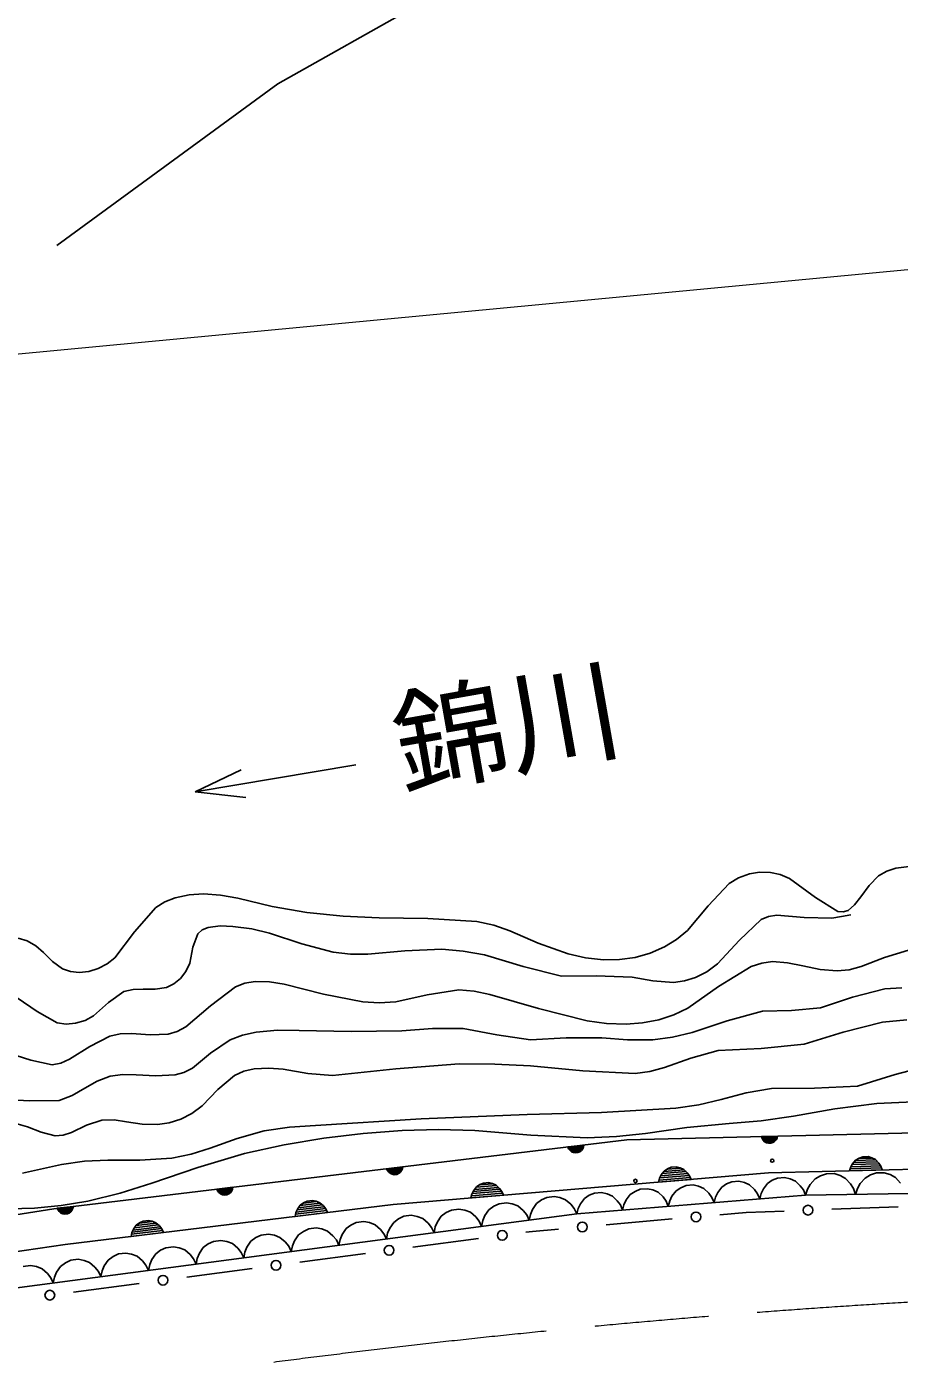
# Model space of a CAD drawing. Units: millimetres, scale not verified. Extents: x 40000 to 680000, y 20000 to 380000.
# Drawn here: x 399280 to 426056, y 277128 to 318020 of the extents above; entities that cross this region are included whole.
import ezdxf
from ezdxf.enums import TextEntityAlignment as Align

# ---------------------------------------------------------------- set-up
doc = ezdxf.new("R2010")
doc.units = ezdxf.units.MM
doc.header["$LTSCALE"] = 1000
doc.linetypes.add('CHAIN', pattern=[18.5, 12, -1.5, 3.5, -1.5])
for name, color, linetype, lineweight in [('M-BGD', 7, 'Continuous', 25), ('M-BMK', 2, 'CHAIN', 13), ('M-STR-HTXT', 7, 'Continuous', 13)]:
    doc.layers.add(name, color=color, linetype=linetype, lineweight=lineweight)
doc.styles.add('ＭＳ ゴシック', font='')
doc.styles.get('ＭＳ ゴシック').set_extended_font_data('MS Gothic')

msp = doc.modelspace()

# ---------------------------------------------------------------- linework, layer by layer
at = {"layer": 'M-BGD'}
for p, q in [((411312, 318700), (406982, 316270)), ((406982, 316270), (400205, 311301)), ((409384, 295367), (404452, 294545)), ((404452, 294545), (405862, 295214)), ((406003, 294367), (404452, 294545)), ((421125, 291898), (421456, 292023)), ((421456, 292023), (421769, 292076)), ((421769, 292076), (422103, 292069)), ((422103, 292069), (422394, 292007)), ((422394, 292007), (422688, 291879)), ((425420, 291965), (425670, 292110)), ((425670, 292110), (425944, 292199)), ((425944, 292199), (426441, 292258)), ((420187, 291044), (420838, 291727)), ((420838, 291727), (421125, 291898)), ((422688, 291879), (423479, 291302)), ((424875, 291319), (425129, 291668)), ((425129, 291668), (425420, 291965)), ((403241, 290992), (403521, 291165)), ((403521, 291165), (403839, 291290)), ((403839, 291290), (404265, 291378)), ((404265, 291378), (404705, 291407)), ((404705, 291407), (405228, 291371)), ((405228, 291371), (405759, 291274)), ((405759, 291274), (406811, 291025)), ((423479, 291302), (424168, 290873)), ((424682, 291070), (424875, 291319)), ((402589, 290241), (403241, 290992)), ((406811, 291025), (407874, 290836)), ((407874, 290836), (408987, 290728)), ((419556, 290287), (420187, 291044)), ((422044, 290721), (422298, 290759)), ((422298, 290759), (423137, 290685)), ((424168, 290873), (424330, 290857)), ((424280, 290713), (424572, 290766)), ((424330, 290857), (424482, 290903)), ((424482, 290903), (424682, 291070)), ((404669, 290307), (404854, 290381)), ((404854, 290381), (405218, 290427)), ((405218, 290427), (405609, 290413)), ((405609, 290413), (406188, 290334)), ((408987, 290728), (410101, 290680)), ((410101, 290680), (411594, 290654)), ((411594, 290654), (413093, 290568)), ((413093, 290568), (413611, 290450)), ((413611, 290450), (414109, 290276)), ((421153, 289995), (421820, 290629)), ((421820, 290629), (422044, 290721)), ((423137, 290685), (423984, 290670)), ((423984, 290670), (424280, 290713)), ((399024, 290050), (399298, 289970)), ((399298, 289970), (399558, 289818)), ((401985, 289451), (402589, 290241)), ((404384, 289777), (404529, 290189)), ((404529, 290189), (404669, 290307)), ((406188, 290334), (406730, 290200)), ((406730, 290200), (407720, 289875)), ((414109, 290276), (414977, 289897)), ((418854, 289785), (419220, 290010)), ((419220, 290010), (419556, 290287)), ((420477, 289260), (421153, 289995)), ((399558, 289818), (399793, 289609)), ((399793, 289609), (400069, 289337)), ((404283, 289285), (404384, 289777)), ((407720, 289875), (408689, 289620)), ((408689, 289620), (409214, 289561)), ((409214, 289561), (409751, 289562)), ((409751, 289562), (410883, 289666)), ((410883, 289666), (412016, 289709)), ((412016, 289709), (412673, 289657)), ((412673, 289657), (413331, 289543)), ((413331, 289543), (414509, 289181)), ((414977, 289897), (415891, 289566)), ((415891, 289566), (416428, 289449)), ((417950, 289460), (418408, 289593)), ((418408, 289593), (418854, 289785)), ((425598, 289462), (426338, 289685)), ((400069, 289337), (400380, 289115)), ((400380, 289115), (400624, 289028)), ((401189, 289027), (401478, 289116)), ((401478, 289116), (401751, 289260)), ((401751, 289260), (401985, 289451)), ((404162, 289025), (404283, 289285)), ((414509, 289181), (415688, 288884)), ((416428, 289449), (416982, 289389)), ((416982, 289389), (417471, 289394)), ((417471, 289394), (417950, 289460)), ((420151, 289023), (420477, 289260)), ((420512, 288564), (421512, 289185)), ((421512, 289185), (421832, 289289)), ((421832, 289289), (422160, 289332)), ((422160, 289332), (422619, 289299)), ((422619, 289299), (423096, 289203)), ((423096, 289203), (423626, 289094)), ((424521, 289084), (424882, 289181)), ((424882, 289181), (425598, 289462)), ((400624, 289028), (400888, 288998)), ((400888, 288998), (401189, 289027)), ((403793, 288646), (403996, 288812)), ((403996, 288812), (404162, 289025)), ((405975, 288666), (406291, 288717)), ((406291, 288717), (406734, 288707)), ((406734, 288707), (407185, 288635)), ((415688, 288884), (416758, 288900)), ((416758, 288900), (417861, 288855)), ((417861, 288855), (418494, 288743)), ((418494, 288743), (419122, 288694)), ((419122, 288694), (419466, 288739)), ((419466, 288739), (419802, 288845)), ((419802, 288845), (420151, 289023)), ((423626, 289094), (424152, 289047)), ((424152, 289047), (424521, 289084)), ((401795, 288076), (402267, 288415)), ((402267, 288415), (402547, 288480)), ((402547, 288480), (402851, 288487)), ((402851, 288487), (403221, 288483)), ((403221, 288483), (403570, 288539)), ((403570, 288539), (403793, 288646)), ((404916, 287978), (405689, 288559)), ((405689, 288559), (405975, 288666)), ((407185, 288635), (408384, 288334)), ((408384, 288334), (409592, 288093)), ((410609, 288097), (411571, 288309)), ((411571, 288309), (412538, 288462)), ((412538, 288462), (413011, 288425)), ((413011, 288425), (413494, 288326)), ((413494, 288326), (414982, 287893)), ((419566, 287906), (420512, 288564)), ((424620, 288238), (425606, 288500)), ((425606, 288500), (426134, 288532)), ((398986, 288221), (399598, 287801)), ((401336, 287665), (401795, 288076)), ((404163, 287334), (404916, 287978)), ((409592, 288093), (410101, 288065)), ((410101, 288065), (410609, 288097)), ((414982, 287893), (416478, 287520)), ((419132, 287699), (419566, 287906)), ((422747, 287829), (423636, 287913)), ((423636, 287913), (424620, 288238)), ((399598, 287801), (400213, 287450)), ((400781, 287439), (401072, 287524)), ((401072, 287524), (401336, 287665)), ((416478, 287520), (417069, 287435)), ((418177, 287449), (418676, 287548)), ((418676, 287548), (419132, 287699)), ((419695, 287158), (420776, 287514)), ((420776, 287514), (421860, 287807)), ((421860, 287807), (422747, 287829)), ((425537, 287472), (426281, 287544)), ((400213, 287450), (400493, 287414)), ((400493, 287414), (400781, 287439)), ((401836, 287047), (402151, 287115)), ((402151, 287115), (402493, 287123)), ((402493, 287123), (403069, 287082)), ((403069, 287082), (403624, 287102)), ((403624, 287102), (403898, 287187)), ((403898, 287187), (404163, 287334)), ((405521, 286935), (405904, 287080)), ((405904, 287080), (406321, 287171)), ((406321, 287171), (406972, 287225)), ((406972, 287225), (407641, 287220)), ((407641, 287220), (409235, 287186)), ((409235, 287186), (410794, 287213)), ((410794, 287213), (411734, 287279)), ((411734, 287279), (412677, 287284)), ((412677, 287284), (413702, 287081)), ((413702, 287081), (414742, 286937)), ((417069, 287435), (417670, 287410)), ((417670, 287410), (418177, 287449)), ((419093, 287011), (419695, 287158)), ((423137, 286794), (424331, 287163)), ((424331, 287163), (425537, 287472)), ((400597, 286339), (401219, 286730)), ((401219, 286730), (401836, 287047)), ((404925, 286523), (405521, 286935)), ((414742, 286937), (415829, 286995)), ((415829, 286995), (416923, 286991)), ((416923, 286991), (417712, 286928)), ((417712, 286928), (418495, 286927)), ((418495, 286927), (419093, 287011)), ((420492, 286608), (421820, 286671)), ((421820, 286671), (423137, 286794)), ((398733, 286519), (399411, 286305)), ((399411, 286305), (400064, 286164)), ((400333, 286220), (400597, 286339)), ((404365, 286061), (404925, 286523)), ((418848, 286081), (419659, 286374)), ((419659, 286374), (420492, 286608)), ((400064, 286164), (400333, 286220)), ((401839, 285814), (402234, 285868)), ((402234, 285868), (402644, 285862)), ((402644, 285862), (403239, 285830)), ((403239, 285830), (403835, 285858)), ((403835, 285858), (404107, 285930)), ((404107, 285930), (404365, 286061)), ((405148, 285407), (405654, 285841)), ((405654, 285841), (405941, 285967)), ((405941, 285967), (406256, 286039)), ((406256, 286039), (406709, 286064)), ((406709, 286064), (407155, 286028)), ((407155, 286028), (407910, 285901)), ((407910, 285901), (408668, 285834)), ((408668, 285834), (410612, 286043)), ((410612, 286043), (412554, 286191)), ((412554, 286191), (413649, 286190)), ((413649, 286190), (414743, 286130)), ((414743, 286130), (416343, 285984)), ((416343, 285984), (417949, 285900)), ((417949, 285900), (418399, 285960)), ((418399, 285960), (418848, 286081)), ((424775, 285508), (425932, 285872)), ((425932, 285872), (427117, 286181)), ((400673, 285222), (401062, 285444)), ((401062, 285444), (401444, 285660)), ((401444, 285660), (401839, 285814)), ((421357, 285302), (422131, 285441)), ((422131, 285441), (423455, 285445)), ((423455, 285445), (424775, 285508)), ((398455, 285108), (399372, 285056)), ((399372, 285056), (400280, 285066)), ((400280, 285066), (400673, 285222)), ((404664, 284908), (405148, 285407)), ((419901, 284937), (420592, 285103)), ((420592, 285103), (421357, 285302)), ((425360, 284978), (426493, 285029)), ((404014, 284499), (404353, 284676)), ((404353, 284676), (404664, 284908)), ((411385, 284505), (414637, 284644)), ((414637, 284644), (416917, 284707)), ((416917, 284707), (419202, 284831)), ((419202, 284831), (419901, 284937)), ((422804, 284594), (424075, 284815)), ((424075, 284815), (425360, 284978)), ((398952, 284368), (399307, 284265)), ((399307, 284265), (399730, 284094)), ((400655, 284093), (401114, 284310)), ((401114, 284310), (401591, 284469)), ((401591, 284469), (401964, 284475)), ((401964, 284475), (402343, 284420)), ((402343, 284420), (402820, 284347)), ((402820, 284347), (403293, 284336)), ((403293, 284336), (403655, 284386)), ((403655, 284386), (404014, 284499)), ((406570, 284138), (407347, 284251)), ((407347, 284251), (408144, 284306)), ((408144, 284306), (411385, 284505)), ((418265, 284056), (419539, 284239)), ((419539, 284239), (420831, 284364)), ((420831, 284364), (421815, 284448)), ((421815, 284448), (422804, 284594)), ((399730, 284094), (400153, 283987)), ((400112, 281751), (417695, 283861)), ((400153, 283987), (400404, 284009)), ((400404, 284009), (400655, 284093)), ((404914, 283612), (405736, 283905)), ((405736, 283905), (406570, 284138)), ((407178, 283709), (408401, 283913)), ((408401, 283913), (409600, 284062)), ((409600, 284062), (410805, 284151)), ((410805, 284151), (411915, 284181)), ((411915, 284181), (413034, 284150)), ((413034, 284150), (414753, 284008)), ((414753, 284008), (416476, 283926)), ((416476, 283926), (417373, 283961)), ((417373, 283961), (418265, 284056)), ((417695, 283861), (428376, 284125)), ((421822, 283963), (422321, 283975)), ((421842, 283906), (421822, 283963)), ((422310, 283944), (421835, 283932)), ((421873, 283858), (421842, 283906)), ((421848, 283901), (422298, 283912)), ((422280, 283881), (421869, 283870)), ((421923, 283804), (421873, 283858)), ((421892, 283840), (422256, 283849)), ((421979, 283776), (421923, 283804)), ((422227, 283817), (421924, 283809)), ((422228, 283812), (422174, 283780)), ((422275, 283868), (422228, 283812)), ((422303, 283917), (422275, 283868)), ((422321, 283975), (422303, 283917)), ((403736, 283301), (404325, 283425)), ((404325, 283425), (404914, 283612)), ((404532, 283019), (405967, 283446)), ((405967, 283446), (407178, 283709)), ((415883, 283644), (416379, 283703)), ((415909, 283589), (415883, 283644)), ((416371, 283671), (415899, 283614)), ((415944, 283544), (415909, 283589)), ((415915, 283585), (416362, 283638)), ((416347, 283605), (415939, 283556)), ((415999, 283495), (415944, 283544)), ((415965, 283528), (416326, 283571)), ((416057, 283472), (415999, 283495)), ((416300, 283536), (416000, 283500)), ((416118, 283460), (416057, 283472)), ((416062, 283476), (416247, 283498)), ((416195, 283470), (416118, 283460)), ((416251, 283495), (416195, 283470)), ((416302, 283532), (416251, 283495)), ((416344, 283592), (416302, 283532)), ((416366, 283644), (416344, 283592)), ((416379, 283703), (416366, 283644)), ((422038, 283758), (421979, 283776)), ((421984, 283779), (422170, 283784)), ((422115, 283760), (422038, 283758)), ((422174, 283780), (422115, 283760)), ((399158, 282836), (400346, 283104)), ((400346, 283104), (401056, 283204)), ((401056, 283204), (401774, 283243)), ((401774, 283243), (402756, 283242)), ((402756, 283242), (403736, 283301)), ((403122, 282537), (404532, 283019)), ((410324, 282977), (410821, 283036)), ((410350, 282922), (410324, 282977)), ((410812, 283004), (410340, 282947)), ((410808, 282977), (410785, 282925)), ((410821, 283036), (410808, 282977)), ((418941, 282973), (419055, 283020)), ((419320, 282997), (418949, 282966)), ((419055, 283020), (419209, 283033)), ((419209, 283033), (419329, 283006)), ((419329, 283006), (419444, 282955)), ((433972, 283157), (422046, 282850)), ((424528, 282914), (424565, 283030)), ((424551, 282977), (425501, 283001)), ((424565, 283030), (424620, 283129)), ((425474, 283063), (424575, 283040)), ((424610, 283104), (425433, 283125)), ((424620, 283129), (424714, 283241)), ((425386, 283186), (424659, 283167)), ((424714, 283241), (424823, 283304)), ((424717, 283231), (425322, 283247)), ((424823, 283304), (424939, 283345)), ((425203, 283306), (424831, 283297)), ((424939, 283345), (425094, 283349)), ((425094, 283349), (425213, 283314)), ((425213, 283314), (425324, 283257)), ((425324, 283257), (425425, 283150)), ((425425, 283150), (425487, 283054)), ((425487, 283054), (425527, 282940)), ((410385, 282877), (410350, 282922)), ((410356, 282917), (410803, 282971)), ((410788, 282938), (410380, 282889)), ((410440, 282828), (410385, 282877)), ((410406, 282860), (410767, 282904)), ((410498, 282805), (410440, 282828)), ((410741, 282869), (410441, 282833)), ((410559, 282793), (410498, 282805)), ((410503, 282809), (410688, 282831)), ((422046, 282850), (410530, 281883)), ((410636, 282802), (410559, 282793)), ((410692, 282828), (410636, 282802)), ((410743, 282864), (410692, 282828)), ((410785, 282925), (410743, 282864)), ((418669, 282566), (418699, 282684)), ((419665, 282650), (418669, 282566)), ((418689, 282631), (419635, 282710)), ((418699, 282684), (418748, 282786)), ((419605, 282771), (418708, 282695)), ((418740, 282761), (419560, 282829)), ((418748, 282786), (418836, 282904)), ((419510, 282888), (418785, 282827)), ((418836, 282904), (418941, 282973)), ((418840, 282894), (419442, 282945)), ((419444, 282955), (419550, 282854)), ((419550, 282854), (419618, 282762)), ((419618, 282762), (419665, 282650)), ((420915, 282576), (420754, 282510)), ((421133, 282594), (420915, 282576)), ((421302, 282555), (421133, 282594)), ((422158, 282625), (422010, 282528)), ((422318, 282691), (422158, 282625)), ((422536, 282709), (422318, 282691)), ((422705, 282670), (422536, 282709)), ((422866, 282598), (422705, 282670)), ((423016, 282455), (422866, 282598)), ((423469, 282668), (423322, 282496)), ((423637, 282762), (423469, 282668)), ((423816, 282823), (423637, 282762)), ((424054, 282826), (423816, 282823)), ((424236, 282772), (424054, 282826)), ((424406, 282682), (424236, 282772)), ((424558, 282515), (424406, 282682)), ((425527, 282940), (424528, 282914)), ((425005, 282691), (424858, 282520)), ((425173, 282786), (425005, 282691)), ((425352, 282846), (425173, 282786)), ((425590, 282850), (425352, 282846)), ((425772, 282795), (425590, 282850)), ((425942, 282705), (425772, 282795)), ((426094, 282539), (425942, 282705)), ((401159, 281985), (402149, 282232)), ((402149, 282232), (403122, 282537)), ((405115, 282351), (405611, 282411)), ((405140, 282297), (405115, 282351)), ((405603, 282379), (405131, 282322)), ((405176, 282252), (405140, 282297)), ((405147, 282292), (405594, 282346)), ((405579, 282313), (405171, 282264)), ((405231, 282203), (405176, 282252)), ((405197, 282235), (405558, 282279)), ((405289, 282180), (405231, 282203)), ((405532, 282244), (405232, 282208)), ((405350, 282168), (405289, 282180)), ((405294, 282184), (405479, 282206)), ((405427, 282177), (405350, 282168)), ((405483, 282203), (405427, 282177)), ((405534, 282239), (405483, 282203)), ((405576, 282300), (405534, 282239)), ((405598, 282352), (405576, 282300)), ((405611, 282411), (405598, 282352)), ((412911, 282083), (412941, 282201)), ((413907, 282167), (412911, 282083)), ((412930, 282147), (413877, 282227)), ((412941, 282201), (412990, 282303)), ((413847, 282287), (412950, 282212)), ((412982, 282277), (413802, 282346)), ((412990, 282303), (413078, 282421)), ((413752, 282404), (413027, 282344)), ((413078, 282421), (413183, 282490)), ((413081, 282411), (413684, 282462)), ((413183, 282490), (413297, 282537)), ((413562, 282514), (413191, 282483)), ((413297, 282537), (413451, 282550)), ((413451, 282550), (413571, 282522)), ((413571, 282522), (413686, 282472)), ((413686, 282472), (413792, 282370)), ((413792, 282370), (413860, 282278)), ((413860, 282278), (413907, 282167)), ((423177, 282168), (416160, 281593)), ((416544, 282165), (416397, 282068)), ((416705, 282231), (416544, 282165)), ((416922, 282249), (416705, 282231)), ((417092, 282210), (416922, 282249)), ((417253, 282138), (417092, 282210)), ((417800, 282183), (417676, 282018)), ((417948, 282280), (417800, 282183)), ((418108, 282346), (417948, 282280)), ((418326, 282364), (418108, 282346)), ((418495, 282325), (418326, 282364)), ((418656, 282253), (418495, 282325)), ((418806, 282110), (418656, 282253)), ((419204, 282298), (419079, 282132)), ((419351, 282395), (419204, 282298)), ((419512, 282461), (419351, 282395)), ((419729, 282479), (419512, 282461)), ((419898, 282440), (419729, 282479)), ((420060, 282368), (419898, 282440)), ((420209, 282225), (420060, 282368)), ((420305, 282095), (420209, 282225)), ((420483, 282247), (420413, 282104)), ((420607, 282413), (420483, 282247)), ((420754, 282510), (420607, 282413)), ((421463, 282483), (421302, 282555)), ((421613, 282340), (421463, 282483)), ((421708, 282210), (421613, 282340)), ((421774, 282053), (421708, 282210)), ((421817, 282219), (421774, 282053)), ((421886, 282362), (421817, 282219)), ((422010, 282528), (421886, 282362)), ((423111, 282325), (423016, 282455)), ((423177, 282168), (423111, 282325)), ((423236, 282345), (423177, 282168)), ((433928, 282332), (423177, 282168)), ((423322, 282496), (423236, 282345)), ((424653, 282367), (424558, 282515)), ((424713, 282191), (424653, 282367)), ((424772, 282369), (424713, 282191)), ((424858, 282520), (424772, 282369)), ((376046, 277927), (400112, 281751)), ((396614, 281691), (399518, 281763)), ((399518, 281763), (400341, 281844)), ((400218, 281764), (400714, 281823)), ((400243, 281709), (400218, 281764)), ((400705, 281791), (400234, 281734)), ((400250, 281705), (400697, 281758)), ((400341, 281844), (401159, 281985)), ((410530, 281883), (400464, 280652)), ((400701, 281764), (400678, 281712)), ((400714, 281823), (400701, 281764)), ((408445, 281754), (407552, 281645)), ((407581, 281711), (408398, 281811)), ((407588, 281737), (407671, 281858)), ((408345, 281868), (407623, 281780)), ((407671, 281858), (407773, 281931)), ((407675, 281849), (408276, 281922)), ((407773, 281931), (407885, 281983)), ((408151, 281970), (407782, 281925)), ((407885, 281983), (408039, 282002)), ((408039, 282002), (408160, 281979)), ((408160, 281979), (408277, 281932)), ((408277, 281932), (408387, 281835)), ((408387, 281835), (408458, 281746)), ((413611, 281825), (413462, 281716)), ((413776, 281903), (413611, 281825)), ((414002, 281932), (413776, 281903)), ((414181, 281900), (414002, 281932)), ((414353, 281834), (414181, 281900)), ((414517, 281692), (414353, 281834)), ((414923, 281909), (414801, 281730)), ((415072, 282018), (414923, 281909)), ((415236, 282095), (415072, 282018)), ((415462, 282125), (415236, 282095)), ((415641, 282093), (415462, 282125)), ((415813, 282027), (415641, 282093)), ((415977, 281885), (415813, 282027)), ((416083, 281754), (415977, 281885)), ((416160, 281593), (416083, 281754)), ((416203, 281759), (416160, 281593)), ((416273, 281903), (416203, 281759)), ((416397, 282068), (416273, 281903)), ((417402, 281995), (417253, 282138)), ((417498, 281865), (417402, 281995)), ((417564, 281708), (417498, 281865)), ((417606, 281874), (417564, 281708)), ((417676, 282018), (417606, 281874)), ((418901, 281980), (418806, 282110)), ((418967, 281823), (418901, 281980)), ((419010, 281989), (418967, 281823)), ((419079, 282132), (419010, 281989)), ((420370, 281938), (420305, 282095)), ((420413, 282104), (420370, 281938)), ((423989, 281732), (426017, 281805)), ((416160, 281593), (382577, 277162)), ((400279, 281664), (400243, 281709)), ((400682, 281725), (400274, 281676)), ((400334, 281615), (400279, 281664)), ((400300, 281648), (400661, 281691)), ((400635, 281657), (400334, 281620)), ((400392, 281592), (400334, 281615)), ((400453, 281581), (400392, 281592)), ((400396, 281596), (400581, 281619)), ((400529, 281590), (400453, 281581)), ((400586, 281615), (400529, 281590)), ((400637, 281652), (400586, 281615)), ((400678, 281712), (400637, 281652)), ((402740, 281316), (402852, 281367)), ((403118, 281355), (402749, 281309)), ((402852, 281367), (403006, 281386)), ((403006, 281386), (403127, 281363)), ((403127, 281363), (403244, 281317)), ((408510, 281636), (407517, 281515)), ((407517, 281515), (407543, 281634)), ((407534, 281580), (408477, 281695)), ((407543, 281634), (407588, 281737)), ((408458, 281746), (408510, 281636)), ((409622, 281354), (409395, 281325)), ((409800, 281322), (409622, 281354)), ((410691, 281440), (410542, 281331)), ((410856, 281517), (410691, 281440)), ((411082, 281547), (410856, 281517)), ((411261, 281515), (411082, 281547)), ((411433, 281449), (411261, 281515)), ((411596, 281307), (411433, 281449)), ((411881, 281344), (411816, 281191)), ((412002, 281524), (411881, 281344)), ((412151, 281632), (412002, 281524)), ((412316, 281710), (412151, 281632)), ((412542, 281740), (412316, 281710)), ((412721, 281708), (412542, 281740)), ((412893, 281641), (412721, 281708)), ((413057, 281499), (412893, 281641)), ((413163, 281369), (413057, 281499)), ((413240, 281208), (413163, 281369)), ((413276, 281384), (413240, 281208)), ((413341, 281537), (413276, 281384)), ((413462, 281716), (413341, 281537)), ((414623, 281561), (414517, 281692)), ((414700, 281401), (414623, 281561)), ((414736, 281576), (414700, 281401)), ((414801, 281730), (414736, 281576)), ((417063, 281256), (419085, 281435)), ((420550, 281565), (421353, 281636)), ((421353, 281636), (422520, 281678)), ((403477, 281021), (402484, 280899)), ((402484, 280899), (402510, 281018)), ((402501, 280964), (403444, 281080)), ((402510, 281018), (402555, 281122)), ((403412, 281139), (402519, 281029)), ((402548, 281096), (403365, 281196)), ((402555, 281122), (402638, 281243)), ((403312, 281252), (402590, 281164)), ((402638, 281243), (402740, 281316)), ((402642, 281233), (403243, 281307)), ((403244, 281317), (403354, 281220)), ((403354, 281220), (403425, 281130)), ((403425, 281130), (403477, 281021)), ((406475, 280939), (406311, 280862)), ((406701, 280969), (406475, 280939)), ((406880, 280937), (406701, 280969)), ((407052, 280870), (406880, 280937)), ((407622, 280946), (407501, 280766)), ((407771, 281054), (407622, 280946)), ((407935, 281132), (407771, 281054)), ((408162, 281162), (407935, 281132)), ((408340, 281130), (408162, 281162)), ((408513, 281063), (408340, 281130)), ((408676, 280921), (408513, 281063)), ((408961, 280959), (408896, 280805)), ((409082, 281138), (408961, 280959)), ((409231, 281247), (409082, 281138)), ((409395, 281325), (409231, 281247)), ((409973, 281256), (409800, 281322)), ((410136, 281114), (409973, 281256)), ((410243, 280983), (410136, 281114)), ((410320, 280823), (410243, 280983)), ((410356, 280998), (410320, 280823)), ((410421, 281152), (410356, 280998)), ((410542, 281331), (410421, 281152)), ((411703, 281176), (411596, 281307)), ((411780, 281015), (411703, 281176)), ((411816, 281191), (411780, 281015)), ((414599, 281028), (414796, 281054)), ((414796, 281054), (415599, 281126)), ((400464, 280652), (382578, 278015)), ((403555, 280554), (403390, 280476)), ((403781, 280584), (403555, 280554)), ((403960, 280552), (403781, 280584)), ((404132, 280485), (403960, 280552)), ((404701, 280560), (404580, 280381)), ((404851, 280669), (404701, 280560)), ((405015, 280746), (404851, 280669)), ((405241, 280776), (405015, 280746)), ((405420, 280744), (405241, 280776)), ((405592, 280678), (405420, 280744)), ((405756, 280536), (405592, 280678)), ((405862, 280405), (405756, 280536)), ((406040, 280574), (405975, 280420)), ((406162, 280753), (406040, 280574)), ((406311, 280862), (406162, 280753)), ((407216, 280729), (407052, 280870)), ((407322, 280598), (407216, 280729)), ((407399, 280437), (407322, 280598)), ((407435, 280613), (407399, 280437)), ((407501, 280766), (407435, 280613)), ((408782, 280791), (408676, 280921)), ((408859, 280630), (408782, 280791)), ((408896, 280805), (408859, 280630)), ((411130, 280570), (413142, 280836)), ((400634, 280168), (400470, 280091)), ((400861, 280198), (400634, 280168)), ((401040, 280166), (400861, 280198)), ((401212, 280100), (401040, 280166)), ((401781, 280175), (401660, 279995)), ((401930, 280284), (401781, 280175)), ((402095, 280361), (401930, 280284)), ((402321, 280391), (402095, 280361)), ((402500, 280359), (402321, 280391)), ((402672, 280292), (402500, 280359)), ((402835, 280151), (402672, 280292)), ((402942, 280020), (402835, 280151)), ((403120, 280188), (403055, 280035)), ((403241, 280368), (403120, 280188)), ((403390, 280476), (403241, 280368)), ((404296, 280343), (404132, 280485)), ((404402, 280212), (404296, 280343)), ((404479, 280052), (404402, 280212)), ((404515, 280227), (404479, 280052)), ((404580, 280381), (404515, 280227)), ((405939, 280244), (405862, 280405)), ((405975, 280420), (405939, 280244)), ((407660, 280111), (409672, 280377)), ((399401, 280006), (399174, 279976)), ((399579, 279973), (399401, 280006)), ((399752, 279907), (399579, 279973)), ((399915, 279765), (399752, 279907)), ((400022, 279634), (399915, 279765)), ((400200, 279803), (400135, 279649)), ((400321, 279982), (400200, 279803)), ((400470, 280091), (400321, 279982)), ((401375, 279958), (401212, 280100)), ((401482, 279827), (401375, 279958)), ((401559, 279666), (401482, 279827)), ((401595, 279842), (401559, 279666)), ((401660, 279995), (401595, 279842)), ((403019, 279859), (402942, 280020)), ((403055, 280035), (403019, 279859)), ((404190, 279652), (406202, 279918)), ((400098, 279474), (400022, 279634)), ((400135, 279649), (400098, 279474)), ((400720, 279194), (402733, 279460))]:
    msp.add_line(p, q, dxfattribs=at)
for centre, radius in [((422155, 283223), 49.8), ((417958, 282604), 49.8), ((423254, 281705), 149), ((419818, 281500), 149), ((413871, 280932), 149), ((416331, 281191), 149), ((410401, 280473), 149), ((406931, 280015), 149), ((403461, 279556), 149), ((399991, 279097), 149)]:
    msp.add_circle(centre, radius, dxfattribs=at)
at = {"layer": 'M-BMK'}
msp.add_arc((443057, -1786), 281162, 88.14151, 97.39697, dxfattribs=at)
at = {"layer": 'M-STR-HTXT'}
msp.add_line((498196, 317390), (182067, 287367), dxfattribs=at)

# ---------------------------------------------------------------- texts
at = {"layer": 'M-BGD', "style": 'ＭＳ ゴシック'}
msp.add_text('錦川', height=2566, rotation=10, dxfattribs=at).set_placement((410920, 293913), align=Align.BOTTOM_LEFT)

doc.saveas('drawing.dxf')
